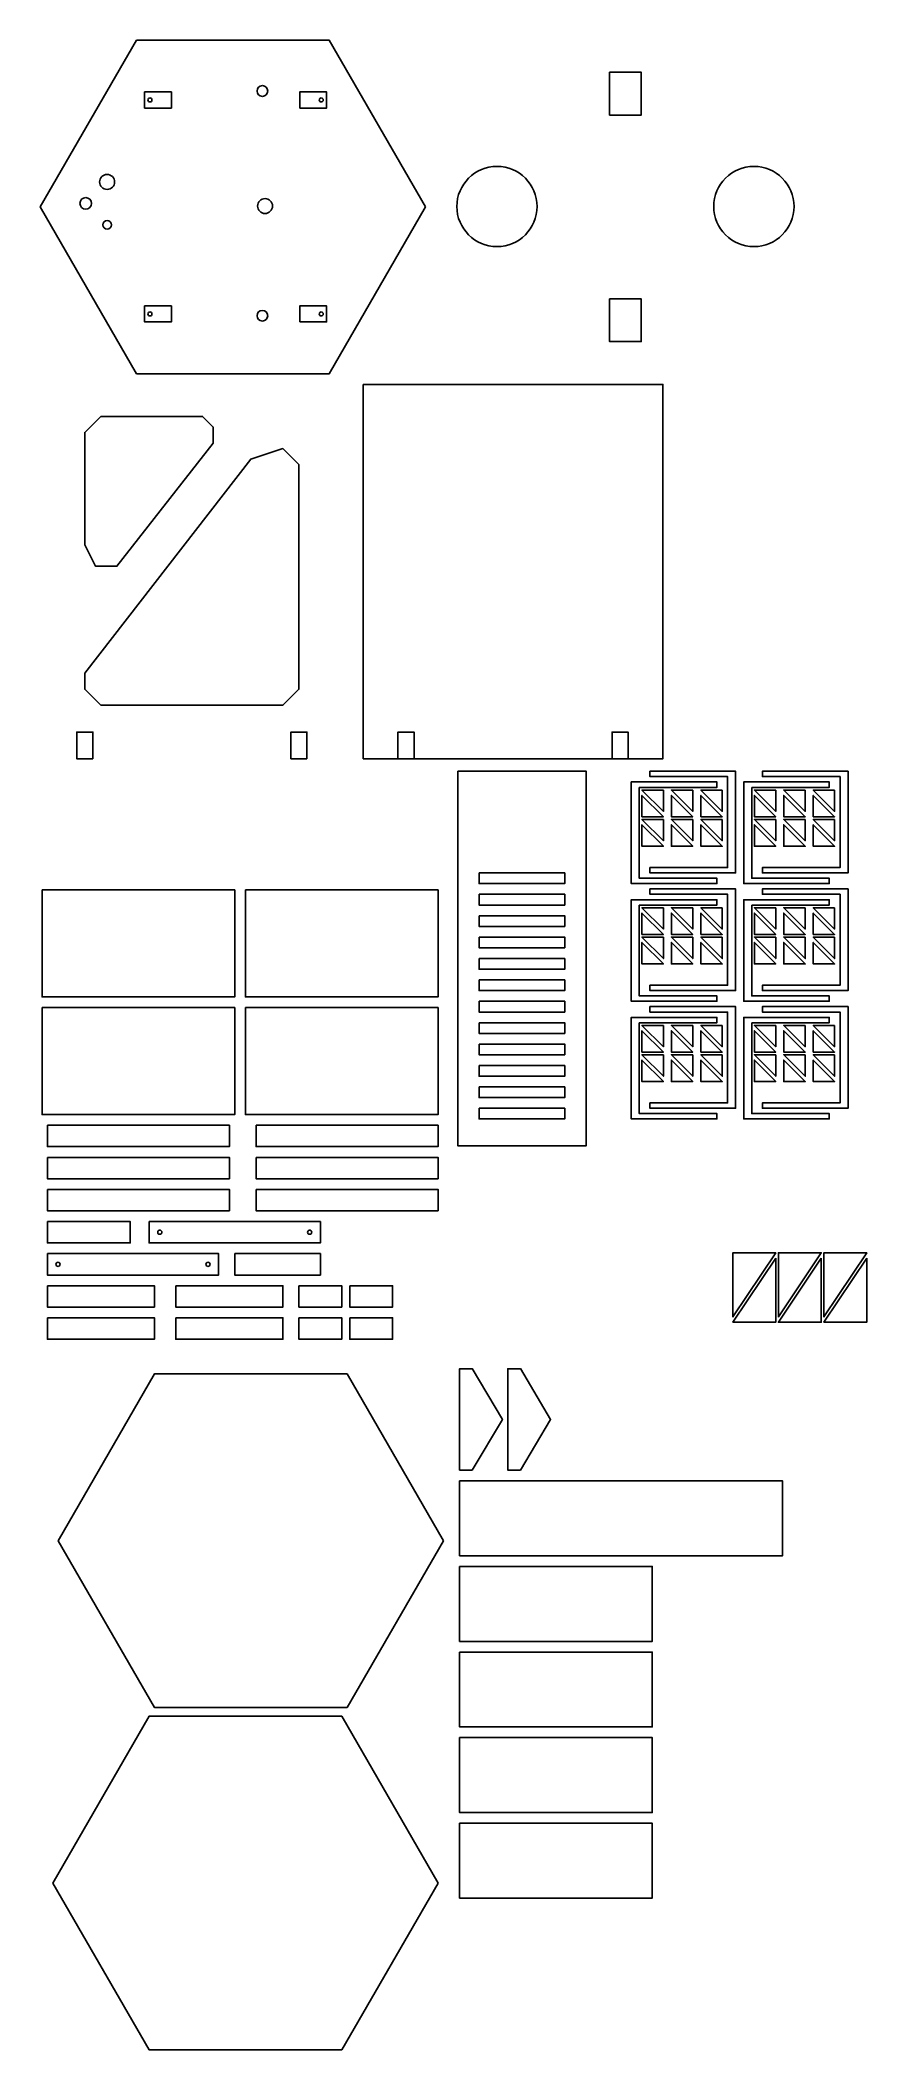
# Model space of a CAD drawing. Extents: x 16 to 757, y -1756 to 47.
import ezdxf

# ---------------------------------------------------------------- set-up
doc = ezdxf.new("R2010")
doc.units = 0
doc.layers.add('Base_horiz', color=7, linetype='CONTINUOUS')

msp = doc.modelspace()

# ---------------------------------------------------------------- linework, layer by layer
at = {"layer": 'Base_horiz', "color": 7}
for points in [[(361.597382, -102.739357), (275.198246, -252.382634), (102.399974, -252.382634), (16.000838, -102.739357), (102.4, 46.903937), (275.198219, 46.903937), (361.597382, -102.739357)], [(210.398894, 1.30443), (210.398894, 1.30443)], [(114.399854, -4.940335), (114.399854, -4.940335)], [(267.998344, -8.540272), (267.998344, -8.540272)], [(69.280305, -80.294754), (69.280305, -80.294754)], [(51.616481, -99.494562), (51.616481, -99.494562)], [(210.878889, -101.894538), (210.878889, -101.894538)], [(389.600624, -102.319105), (389.600624, -102.319105)], [(619.99832, -102.319105), (619.99832, -102.319105)], [(72.160276, -118.69437), (72.160276, -118.69437)], [(114.399854, -196.938335), (114.399854, -196.938335)], [(210.398894, -200.293554), (210.398894, -200.293554)], [(267.998318, -200.538352), (267.998318, -200.538352)], [(305.597408, -261.896256), (574.39472, -261.896256), (574.39472, -597.892896), (305.597408, -597.892896), (305.597408, -261.896256)], [(65.599808, -425.094624), (84.799616, -425.094624), (171.198752, -314.695728), (171.198752, -300.295872), (161.598848, -290.695968), (70.39976, -290.695968), (55.999904, -305.095824), (55.999904, -405.894816), (65.599808, -425.094624), (65.599808, -425.094624)], [(55.999904, -535.49352), (55.999904, -521.093664), (204.798416, -329.095584), (233.598128, -319.49568), (247.997984, -333.895536), (247.997984, -535.49352), (233.598128, -549.893376), (70.39976, -549.893376), (55.999904, -535.49352), (55.999904, -535.49352)], [(390.4, -609.096064), (505.598848, -609.096064), (505.598848, -945.092704), (390.4, -945.092704), (390.4, -609.096064)], [(632.398856, -695.4952), (632.398856, -613.896016), (562.799552, -613.896016), (562.799552, -609.096064), (639.598779, -609.096064), (639.598789, -700.295152), (562.799579, -700.295152), (562.799579, -695.4952), (632.398856, -695.4952), (632.398856, -695.4952)], [(733.197875, -695.4952), (733.197875, -613.896016), (663.598571, -613.896016), (663.598571, -609.096064), (740.397803, -609.096064), (740.397803, -700.295152), (663.598544, -700.295152), (663.598544, -695.4952), (733.197875, -695.4952), (733.197875, -695.4952)], [(553.199648, -623.49592), (553.199648, -705.095104), (622.798952, -705.095104), (622.798952, -709.895056), (545.99972, -709.895056), (545.99972, -618.695968), (622.798952, -618.695968), (622.798952, -623.49592), (553.199648, -623.49592), (553.199648, -623.49592)], [(574.799424, -625.895896), (555.599624, -625.895896), (574.799432, -645.095704), (574.799424, -625.895896), (574.799424, -625.895896)], [(555.599624, -649.895656), (574.799432, -649.895656), (555.599624, -630.695848), (555.599624, -649.895656), (555.599624, -649.895656)], [(601.199168, -625.895896), (581.99936, -625.895896), (601.199168, -645.095704), (601.199168, -625.895896), (601.199168, -625.895896)], [(581.99936, -649.895656), (601.199168, -649.895656), (581.99936, -630.695848), (581.99936, -649.895656), (581.99936, -649.895656)], [(627.598904, -625.895896), (608.399096, -625.895896), (627.598904, -645.095704), (627.598904, -625.895896), (627.598904, -625.895896)], [(608.399096, -649.895656), (627.598904, -649.895656), (608.399096, -630.695848), (608.399096, -649.895656), (608.399096, -649.895656)], [(653.99864, -623.49592), (653.99864, -705.095104), (723.597917, -705.095104), (723.597917, -709.895056), (646.798712, -709.895056), (646.798712, -618.695968), (723.597917, -618.695968), (723.597917, -623.49592), (653.99864, -623.49592), (653.99864, -623.49592)], [(675.598397, -625.895896), (656.398589, -625.895896), (675.598397, -645.095704), (675.598397, -625.895896), (675.598397, -625.895896)], [(656.398589, -649.895656), (675.598397, -649.895656), (656.398589, -630.695848), (656.398589, -649.895656), (656.398589, -649.895656)], [(701.998133, -625.895896), (682.798325, -625.895896), (701.998133, -645.095704), (701.998133, -625.895896), (701.998133, -625.895896)], [(682.798325, -649.895656), (701.998133, -649.895656), (682.798325, -630.695848), (682.798325, -649.895656), (682.798325, -649.895656)], [(728.397869, -625.895896), (709.198061, -625.895896), (728.397869, -645.095704), (728.397869, -625.895896), (728.397869, -625.895896)], [(709.198061, -649.895656), (728.397869, -649.895656), (709.198061, -630.695848), (709.198061, -649.895656), (709.198061, -649.895656)], [(574.799432, -652.295632), (555.599624, -652.295632), (574.799432, -671.49544), (574.799432, -652.295632), (574.799432, -652.295632)], [(555.599624, -676.295392), (574.799432, -676.295392), (555.599624, -657.095584), (555.599624, -676.295392), (555.599624, -676.295392)], [(601.199168, -652.295632), (581.99936, -652.295632), (601.199168, -671.49544), (601.199168, -652.295632), (601.199168, -652.295632)], [(581.99936, -676.295392), (601.199168, -676.295392), (581.99936, -657.095584), (581.99936, -676.295392), (581.99936, -676.295392)], [(627.598904, -652.295632), (608.399096, -652.295632), (627.598904, -671.49544), (627.598904, -652.295632), (627.598904, -652.295632)], [(608.399096, -676.295392), (627.598904, -676.295392), (608.399096, -657.095584), (608.399096, -676.295392), (608.399096, -676.295392)], [(675.598397, -652.295632), (656.398589, -652.295632), (675.598397, -671.49544), (675.598397, -652.295632), (675.598397, -652.295632)], [(656.398589, -676.295392), (675.598397, -676.295392), (656.398589, -657.095584), (656.398589, -676.295392), (656.398589, -676.295392)], [(701.998133, -652.295632), (682.798325, -652.295632), (701.998133, -671.49544), (701.998133, -652.295632), (701.998133, -652.295632)], [(682.798325, -676.295392), (701.998133, -676.295392), (682.798325, -657.095584), (682.798325, -676.295392), (682.798325, -676.295392)], [(728.397869, -652.295632), (709.198061, -652.295632), (728.397869, -671.49544), (728.397869, -652.295632), (728.397869, -652.295632)], [(709.198061, -676.295392), (728.397869, -676.295392), (709.198061, -657.095584), (709.198061, -676.295392), (709.198061, -676.295392)], [(409.599808, -700.295152), (486.39904, -700.295152), (486.39904, -709.895056), (409.599808, -709.895056), (409.599808, -700.295152)], [(17.602688, -715.49508), (190.40096, -715.49508), (190.40096, -811.49412), (17.602688, -811.49412), (17.602688, -715.49508)], [(200.000864, -715.49508), (372.799136, -715.49508), (372.799136, -811.49412), (200.000864, -811.49412), (200.000864, -715.49508)], [(409.599808, -719.49496), (486.39904, -719.49496), (486.39904, -729.094864), (409.599808, -729.094864), (409.599808, -719.49496)], [(632.398856, -801.094144), (632.398856, -719.49496), (562.799552, -719.49496), (562.799552, -714.695008), (639.598779, -714.695008), (639.598789, -805.894096), (562.799579, -805.894096), (562.799579, -801.094144), (632.398856, -801.094144), (632.398856, -801.094144)], [(733.197875, -801.094144), (733.197875, -719.49496), (663.598571, -719.49496), (663.598571, -714.695008), (740.397803, -714.695008), (740.397803, -805.894096), (663.598544, -805.894096), (663.598544, -801.094144), (733.197875, -801.094144), (733.197875, -801.094144)], [(409.599808, -738.694768), (486.39904, -738.694768), (486.39904, -748.294672), (409.599808, -748.294672), (409.599808, -738.694768)], [(553.199648, -729.094864), (553.199648, -810.694048), (622.798952, -810.694048), (622.798952, -815.494), (545.99972, -815.494), (545.99972, -724.294912), (622.798952, -724.294912), (622.798952, -729.094864), (553.199648, -729.094864), (553.199648, -729.094864)], [(574.799432, -731.49484), (555.599624, -731.49484), (574.799432, -750.694648), (574.799432, -731.49484), (574.799432, -731.49484)], [(555.599624, -755.4946), (574.799432, -755.4946), (555.599624, -736.294792), (555.599624, -755.4946), (555.599624, -755.4946)], [(601.199168, -731.49484), (581.99936, -731.49484), (601.199168, -750.694648), (601.199168, -731.49484), (601.199168, -731.49484)], [(581.99936, -755.4946), (601.199168, -755.4946), (581.99936, -736.294792), (581.99936, -755.4946), (581.99936, -755.4946)], [(627.598904, -731.49484), (608.399096, -731.49484), (627.598904, -750.694648), (627.598904, -731.49484), (627.598904, -731.49484)], [(608.399096, -755.4946), (627.598904, -755.4946), (608.399096, -736.294792), (608.399096, -755.4946), (608.399096, -755.4946)], [(653.99864, -729.094864), (653.99864, -810.694048), (723.597917, -810.694048), (723.597917, -815.494), (646.798712, -815.494), (646.798712, -724.294912), (723.597917, -724.294912), (723.597917, -729.094864), (653.99864, -729.094864), (653.99864, -729.094864)], [(675.598397, -731.49484), (656.398589, -731.49484), (675.598397, -750.694648), (675.598397, -731.49484), (675.598397, -731.49484)], [(656.398616, -755.4946), (675.598397, -755.4946), (656.398589, -736.294792), (656.398616, -755.4946), (656.398616, -755.4946)], [(701.998133, -731.49484), (682.798325, -731.49484), (701.998133, -750.694648), (701.998133, -731.49484), (701.998133, -731.49484)], [(682.798325, -755.4946), (701.998133, -755.4946), (682.798325, -736.294792), (682.798325, -755.4946), (682.798325, -755.4946)], [(728.397869, -731.49484), (709.198061, -731.49484), (728.397869, -750.694648), (728.397869, -731.49484), (728.397869, -731.49484)], [(709.198061, -755.4946), (728.397869, -755.4946), (709.198061, -736.294792), (709.198061, -755.4946), (709.198061, -755.4946)], [(409.599808, -757.894576), (486.39904, -757.894576), (486.39904, -767.49448), (409.599808, -767.49448), (409.599808, -757.894576)], [(574.799432, -757.894576), (555.599624, -757.894576), (574.799432, -777.094384), (574.799432, -757.894576), (574.799432, -757.894576)], [(555.599624, -781.894336), (574.799432, -781.894336), (555.599624, -762.694528), (555.599624, -781.894336), (555.599624, -781.894336)], [(601.199168, -757.894576), (581.99936, -757.894576), (601.199168, -777.094384), (601.199168, -757.894576), (601.199168, -757.894576)], [(581.99936, -781.894336), (601.199168, -781.894336), (581.99936, -762.694528), (581.99936, -781.894336), (581.99936, -781.894336)], [(627.598904, -757.894576), (608.399096, -757.894576), (627.598904, -777.094384), (627.598904, -757.894576), (627.598904, -757.894576)], [(608.399096, -781.894336), (627.598904, -781.894336), (608.399096, -762.694528), (608.399096, -781.894336), (608.399096, -781.894336)], [(675.598397, -757.894576), (656.398589, -757.894576), (675.598397, -777.094384), (675.598397, -757.894576), (675.598397, -757.894576)], [(656.398616, -781.894336), (675.598397, -781.894336), (656.398589, -762.694528), (656.398616, -781.894336), (656.398616, -781.894336)], [(701.998133, -757.894576), (682.798325, -757.894576), (701.998133, -777.094384), (701.998133, -757.894576), (701.998133, -757.894576)], [(682.798325, -781.894336), (701.998133, -781.894336), (682.798325, -762.694528), (682.798325, -781.894336), (682.798325, -781.894336)], [(728.397869, -757.894576), (709.198061, -757.894576), (728.397869, -777.094384), (728.397869, -757.894576), (728.397869, -757.894576)], [(709.198061, -781.894336), (728.397869, -781.894336), (709.198061, -762.694528), (709.198061, -781.894336), (709.198061, -781.894336)], [(409.599808, -777.094384), (486.39904, -777.094384), (486.39904, -786.694288), (409.599808, -786.694288), (409.599808, -777.094384)], [(409.599808, -796.294192), (486.39904, -796.294192), (486.39904, -805.894096), (409.599808, -805.894096), (409.599808, -796.294192)], [(17.602688, -821.094024), (190.40096, -821.094024), (190.40096, -917.093064), (17.602688, -917.093064), (17.602688, -821.094024)], [(200.000864, -821.094024), (372.799136, -821.094024), (372.799136, -917.093064), (200.000864, -917.093064), (200.000864, -821.094024)], [(409.599808, -815.494), (486.39904, -815.494), (486.39904, -825.093904), (409.599808, -825.093904), (409.599808, -815.494)], [(632.398856, -906.693088), (632.398856, -825.093904), (562.799552, -825.093904), (562.799552, -820.293952), (639.598779, -820.293952), (639.598789, -911.49304), (562.799579, -911.49304), (562.799579, -906.693088), (632.398856, -906.693088), (632.398856, -906.693088)], [(733.197875, -906.693088), (733.197875, -825.093904), (663.598571, -825.093904), (663.598571, -820.293952), (740.397803, -820.293952), (740.397803, -911.49304), (663.598544, -911.49304), (663.598544, -906.693088), (733.197875, -906.693088), (733.197875, -906.693088)], [(409.599808, -834.693808), (486.39904, -834.693808), (486.39904, -844.293712), (409.599808, -844.293712), (409.599808, -834.693808)], [(553.199648, -834.693808), (553.199648, -916.292992), (622.798952, -916.292992), (622.798952, -921.092944), (545.99972, -921.092944), (545.99972, -829.893856), (622.798952, -829.893856), (622.798952, -834.693808), (553.199648, -834.693808), (553.199648, -834.693808)], [(574.799432, -837.093784), (555.599624, -837.093784), (574.799432, -856.293592), (574.799432, -837.093784), (574.799432, -837.093784)], [(555.599624, -861.093544), (574.799432, -861.093544), (555.599624, -841.893736), (555.599624, -861.093544), (555.599624, -861.093544)], [(601.199168, -837.093784), (581.99936, -837.093784), (601.199168, -856.293592), (601.199168, -837.093784), (601.199168, -837.093784)], [(581.99936, -861.093544), (601.199168, -861.093544), (581.99936, -841.893736), (581.99936, -861.093544), (581.99936, -861.093544)], [(627.598904, -837.093784), (608.399096, -837.093784), (627.598904, -856.293592), (627.598904, -837.093784), (627.598904, -837.093784)], [(608.399096, -861.093544), (627.598904, -861.093544), (608.399096, -841.893736), (608.399096, -861.093544), (608.399096, -861.093544)], [(653.99864, -834.693808), (653.99864, -916.292992), (723.597917, -916.292992), (723.597917, -921.092944), (646.798712, -921.092944), (646.798712, -829.893856), (723.597917, -829.893856), (723.597917, -834.693808), (653.99864, -834.693808), (653.99864, -834.693808)], [(675.598397, -837.093784), (656.398589, -837.093784), (675.598397, -856.293592), (675.598397, -837.093784), (675.598397, -837.093784)], [(656.398589, -861.093544), (675.598397, -861.093544), (656.398589, -841.893736), (656.398589, -861.093544), (656.398589, -861.093544)], [(701.998133, -837.093784), (682.798325, -837.093784), (701.998133, -856.293592), (701.998133, -837.093784), (701.998133, -837.093784)], [(682.798325, -861.093544), (701.998133, -861.093544), (682.798325, -841.893736), (682.798325, -861.093544), (682.798325, -861.093544)], [(728.397869, -837.093784), (709.198061, -837.093784), (728.397869, -856.293592), (728.397869, -837.093784), (728.397869, -837.093784)], [(709.198061, -861.093544), (728.397869, -861.093544), (709.198061, -841.893736), (709.198061, -861.093544), (709.198061, -861.093544)], [(409.599808, -853.893616), (486.39904, -853.893616), (486.39904, -863.49352), (409.599808, -863.49352), (409.599808, -853.893616)], [(574.799432, -863.49352), (555.599624, -863.49352), (574.799432, -882.693328), (574.799432, -863.49352), (574.799432, -863.49352)], [(601.199168, -863.49352), (581.99936, -863.49352), (601.199168, -882.693328), (601.199168, -863.49352), (601.199168, -863.49352)], [(627.598904, -863.49352), (608.399096, -863.49352), (627.598904, -882.693328), (627.598904, -863.49352), (627.598904, -863.49352)], [(675.598397, -863.49352), (656.398589, -863.49352), (675.598397, -882.693328), (675.598397, -863.49352), (675.598397, -863.49352)], [(701.998133, -863.49352), (682.798325, -863.49352), (701.998133, -882.693328), (701.998133, -863.49352), (701.998133, -863.49352)], [(728.397869, -863.49352), (709.198061, -863.49352), (728.397869, -882.693328), (728.397869, -863.49352), (728.397869, -863.49352)], [(409.599808, -873.093424), (486.39904, -873.093424), (486.39904, -882.693328), (409.599808, -882.693328), (409.599808, -873.093424)], [(555.599624, -887.49328), (574.799432, -887.49328), (555.599624, -868.293472), (555.599624, -887.49328), (555.599624, -887.49328)], [(581.99936, -887.49328), (601.199168, -887.49328), (581.99936, -868.293472), (581.99936, -887.49328), (581.99936, -887.49328)], [(608.399096, -887.49328), (627.598904, -887.49328), (608.399096, -868.293472), (608.399096, -887.49328), (608.399096, -887.49328)], [(656.398589, -887.49328), (675.598397, -887.49328), (656.398589, -868.293472), (656.398589, -887.49328), (656.398589, -887.49328)], [(682.798325, -887.49328), (701.998133, -887.49328), (682.798325, -868.293472), (682.798325, -887.49328), (682.798325, -887.49328)], [(709.198061, -887.49328), (728.397869, -887.49328), (709.198061, -868.293472), (709.198061, -887.49328), (709.198061, -887.49328)], [(409.599808, -892.293232), (486.39904, -892.293232), (486.39904, -901.893136), (409.599808, -901.893136), (409.599808, -892.293232)], [(409.599808, -911.49304), (486.39904, -911.49304), (486.39904, -921.092944), (409.599808, -921.092944), (409.599808, -911.49304)], [(22.40264, -926.692968), (185.601008, -926.692968), (185.601008, -945.892776), (22.40264, -945.892776), (22.40264, -926.692968)], [(209.600768, -926.692968), (372.799136, -926.692968), (372.799136, -945.892776), (209.600768, -945.892776), (209.600768, -926.692968)], [(22.40264, -955.49268), (185.601008, -955.49268), (185.601008, -974.692488), (22.40264, -974.692488), (22.40264, -955.49268)], [(209.600768, -955.49268), (372.799136, -955.49268), (372.799136, -974.692488), (209.600768, -974.692488), (209.600768, -955.49268)], [(22.40264, -984.292392), (185.601008, -984.292392), (185.601008, -1003.4922), (22.40264, -1003.4922), (22.40264, -984.292392)], [(209.600768, -984.292392), (372.799136, -984.292392), (372.799136, -1003.4922), (209.600768, -1003.4922), (209.600768, -984.292392)], [(22.40264, -1013.092104), (96.801896, -1013.092104), (96.801896, -1032.291912), (22.40264, -1032.291912), (22.40264, -1013.092104)], [(113.601728, -1013.092104), (267.200192, -1013.092104), (267.200192, -1032.291912), (113.601728, -1032.291912), (113.601728, -1013.092104)], [(121.329651, -1022.692008), (121.329651, -1022.692008)], [(255.728307, -1022.692008), (255.728307, -1022.692008)], [(22.40264, -1041.891816), (176.001104, -1041.891816), (176.001104, -1061.091624), (22.40264, -1061.091624), (22.40264, -1041.891816)], [(190.40096, -1041.891816), (267.200192, -1041.891816), (267.200192, -1061.091624), (190.40096, -1061.091624), (190.40096, -1041.891816)], [(637.198808, -1098.691168), (637.198808, -1041.091744), (675.598424, -1041.091744), (637.198808, -1098.691168), (637.198808, -1098.691168)], [(677.9984, -1098.691168), (677.9984, -1041.091744), (716.398016, -1041.091744), (677.9984, -1098.691168), (677.9984, -1098.691168)], [(718.797992, -1098.691168), (718.797992, -1041.091744), (757.197608, -1041.091744), (718.797992, -1098.691168), (718.797992, -1098.691168)], [(30.130563, -1051.49172), (30.130563, -1051.49172)], [(164.529219, -1051.49172), (164.529219, -1051.49172)], [(675.598424, -1045.891696), (675.598424, -1103.49112), (637.198808, -1103.49112), (675.598424, -1045.891696), (675.598424, -1045.891696)], [(716.398016, -1045.891696), (716.398016, -1103.49112), (677.9984, -1103.49112), (716.398016, -1045.891696), (716.398016, -1045.891696)], [(757.197608, -1045.891696), (757.197608, -1103.49112), (718.797992, -1103.49112), (757.197608, -1045.891696), (757.197608, -1045.891696)], [(22.40264, -1070.691528), (118.40168, -1070.691528), (118.40168, -1089.891336), (22.40264, -1089.891336), (22.40264, -1070.691528)], [(137.601488, -1070.691528), (233.600528, -1070.691528), (233.600528, -1089.891336), (137.601488, -1089.891336), (137.601488, -1070.691528)], [(248.000384, -1070.691528), (286.400029, -1070.691528), (286.400029, -1089.891336), (248.000384, -1089.891336), (248.000384, -1070.691528)], [(293.599928, -1070.691528), (331.999515, -1070.691528), (331.999515, -1089.891336), (293.599928, -1089.891336), (293.599928, -1070.691528)], [(22.40264, -1099.49124), (118.40168, -1099.49124), (118.40168, -1118.691048), (22.40264, -1118.691048), (22.40264, -1099.49124)], [(137.601488, -1099.49124), (233.600528, -1099.49124), (233.600528, -1118.691048), (137.601488, -1118.691048), (137.601488, -1099.49124)], [(248.000384, -1099.49124), (286.4, -1099.49124), (286.4, -1118.691048), (248.000384, -1118.691048), (248.000384, -1099.49124)], [(293.599928, -1099.49124), (331.999544, -1099.49124), (331.999544, -1118.691048), (293.599928, -1118.691048), (293.599928, -1099.49124)], [(377.597408, -1299.452744), (291.198272, -1449.096047), (118.4, -1449.096047), (32.000864, -1299.452744), (118.400027, -1149.809422), (291.198245, -1149.809422), (377.597408, -1299.452744)], [(403.383283, -1236.082817), (391.997264, -1236.082817), (391.997264, -1145.135247), (403.383283, -1145.135247)], [(403.383283, -1236.208576), (430.39688, -1190.609032), (403.383283, -1145.009488)], [(446.582851, -1236.082817), (435.196832, -1236.082817), (435.196832, -1145.135247), (446.582851, -1145.135247)], [(446.582851, -1236.208576), (473.596448, -1190.609032), (446.582851, -1145.009488)], [(391.997264, -1245.80848), (681.683994, -1245.80848), (681.683994, -1313.007808), (391.997264, -1313.007808), (391.997264, -1245.80848)], [(391.997264, -1322.607712), (564.795536, -1322.607712), (564.795536, -1389.80704), (391.997264, -1389.80704), (391.997264, -1322.607712)], [(391.997264, -1399.406944), (564.795536, -1399.406944), (564.795536, -1466.606272), (391.997264, -1466.606272), (391.997264, -1399.406944)], [(372.797456, -1606.649672), (286.39832, -1756.292975), (113.600048, -1756.292975), (27.200912, -1606.649672), (113.600075, -1457.006368), (286.398293, -1457.006368), (372.797456, -1606.649672)], [(391.997264, -1476.206176), (564.795536, -1476.206176), (564.795536, -1543.405504), (391.997264, -1543.405504), (391.997264, -1476.206176)], [(391.997264, -1553.005408), (564.795536, -1553.005408), (564.795536, -1620.204736), (391.997264, -1620.204736), (391.997264, -1553.005408)]]:
    msp.add_lwpolyline(points, dxfattribs=at)
at = {"layer": 'Base_horiz', "color": 3}
for points in [[(526.591246, 18.104224), (555.006962, 18.104224), (555.006962, -20.295392), (526.591246, -20.295392), (526.591246, 18.104224)], [(133.599659, 0.459611), (133.599659, -13.940245), (109.599899, -13.940245), (109.599899, 0.459611), (133.599659, 0.459611)], [(248.79851, -13.940218), (248.79851, 0.459638), (272.79827, 0.459638), (272.79827, -13.940218), (248.79851, -13.940218)], [(133.599654, -191.538471), (133.599654, -205.938218), (109.599912, -205.938218), (109.599912, -191.538471), (133.599654, -191.538471)], [(248.798518, -205.938298), (248.798518, -191.538442), (272.798296, -191.538442), (272.798296, -205.938298), (248.798518, -205.938298)], [(526.591246, -185.192436), (555.006962, -185.192436), (555.006962, -223.592052), (526.591246, -223.592052), (526.591246, -185.192436)], [(63.199861, -597.892923), (48.799933, -597.892923), (48.799933, -573.893163), (63.199861, -573.893163), (63.199861, -597.892923)], [(255.197856, -597.892869), (240.798146, -597.892869), (240.798146, -573.893109), (255.197856, -573.893109), (255.197856, -597.892869)], [(351.196952, -597.892896), (336.797024, -597.892896), (336.797024, -573.893136), (351.196952, -573.893136), (351.196952, -597.892896)], [(543.195032, -597.892896), (528.795322, -597.892896), (528.795322, -573.893136), (543.195032, -573.893136), (543.195032, -597.892896)]]:
    msp.add_lwpolyline(points, dxfattribs=at)
at = {"layer": 'Base_horiz', "color": 7}
for points in [[(210.398894, 1.30443), (210.398894, 3.944403), (212.558872, 6.104382), (215.198846, 6.104382)], [(215.198846, -3.495522), (212.558872, -3.495522), (210.398894, -1.335544), (210.398894, 1.30443)], [(215.198846, 6.104382), (217.838819, 6.104382), (219.998798, 3.944403), (219.998798, 1.30443)], [(219.998798, 1.30443), (219.998798, -1.335544), (217.838819, -3.495522), (215.198846, -3.495522)], [(112.599872, -6.740317), (112.599872, -5.750327), (113.409863, -4.940335), (114.399854, -4.940335)], [(114.399854, -8.540299), (113.409863, -8.540299), (112.599872, -7.730307), (112.599872, -6.740317)], [(114.399854, -4.940335), (115.389844, -4.940335), (116.199836, -5.750327), (116.199836, -6.740317)], [(116.199836, -6.740317), (116.199836, -7.730307), (115.389844, -8.540299), (114.399854, -8.540299)], [(266.198362, -6.74029), (266.198362, -5.7503), (267.008354, -4.940308), (267.998344, -4.940308)], [(267.998344, -8.540272), (267.008354, -8.540272), (266.198362, -7.73028), (266.198362, -6.74029)], [(267.998344, -4.940308), (268.988334, -4.940308), (269.798326, -5.7503), (269.798326, -6.74029)], [(269.798326, -6.74029), (269.798326, -7.73028), (268.988334, -8.540272), (267.998344, -8.540272)], [(389.600624, -102.319105), (389.600624, -82.519303), (405.800462, -66.319465), (425.600264, -66.319465)], [(425.600264, -66.319465), (445.400066, -66.319465), (461.599904, -82.519303), (461.599904, -102.319105)], [(619.99832, -102.319105), (619.99832, -82.519303), (636.198158, -66.319465), (655.99796, -66.319465)], [(655.99796, -66.319465), (675.797762, -66.319465), (691.9976, -82.519303), (691.9976, -102.319105)], [(69.280305, -80.294754), (69.280305, -76.598791), (72.304275, -73.574822), (76.000238, -73.574822)], [(76.000238, -87.014687), (72.304275, -87.014687), (69.280305, -83.990717), (69.280305, -80.294754)], [(76.000238, -73.574822), (79.696201, -73.574822), (82.72017, -76.598791), (82.72017, -80.294754)], [(82.72017, -80.294754), (82.72017, -83.990717), (79.696201, -87.014687), (76.000238, -87.014687)], [(51.616481, -99.494562), (51.616481, -96.643391), (53.949258, -94.310614), (56.80043, -94.310614)], [(56.80043, -104.678537), (53.949258, -104.678537), (51.616481, -102.345734), (51.616481, -99.494562)], [(56.80043, -94.310614), (59.651601, -94.310614), (61.984378, -96.643391), (61.984378, -99.494562)], [(61.984378, -99.494562), (61.984378, -102.345734), (59.651601, -104.678537), (56.80043, -104.678537)], [(210.878889, -101.894538), (210.878889, -98.198575), (213.902859, -95.174606), (217.598822, -95.174606)], [(217.598822, -108.614471), (213.902859, -108.614471), (210.878889, -105.590501), (210.878889, -101.894538)], [(217.598822, -95.174606), (221.294785, -95.174606), (224.318754, -98.198575), (224.318754, -101.894538)], [(224.318754, -101.894538), (224.318754, -105.590501), (221.294785, -108.614471), (217.598822, -108.614471)], [(425.600264, -138.318745), (405.800462, -138.318745), (389.600624, -122.118907), (389.600624, -102.319105)], [(461.599904, -102.319105), (461.599904, -122.118907), (445.400066, -138.318745), (425.600264, -138.318745)], [(655.99796, -138.318745), (636.198158, -138.318745), (619.99832, -122.118907), (619.99832, -102.319105)], [(691.9976, -102.319105), (691.9976, -122.118907), (675.797762, -138.318745), (655.99796, -138.318745)], [(72.160276, -118.69437), (72.160276, -116.582392), (73.888259, -114.854409), (76.000238, -114.854409)], [(76.000238, -122.534332), (73.888259, -122.534332), (72.160276, -120.806349), (72.160276, -118.69437)], [(76.000238, -114.854409), (78.112216, -114.854409), (79.840199, -116.582392), (79.840199, -118.69437)], [(79.840199, -118.69437), (79.840199, -120.806349), (78.112216, -122.534332), (76.000238, -122.534332)], [(112.599872, -198.738317), (112.599872, -197.748327), (113.409863, -196.938335), (114.399854, -196.938335)], [(114.399854, -196.938335), (115.389844, -196.938335), (116.199836, -197.748327), (116.199836, -198.738317)], [(210.398894, -200.293554), (210.398894, -197.653581), (212.558872, -195.493602), (215.198846, -195.493602)], [(215.198846, -195.493602), (217.838819, -195.493602), (219.998798, -197.653581), (219.998798, -200.293554)], [(266.198336, -198.73837), (266.198336, -197.74838), (267.008328, -196.938388), (267.998318, -196.938388)], [(267.998318, -196.938388), (268.988308, -196.938388), (269.7983, -197.74838), (269.7983, -198.73837)], [(114.399854, -200.538299), (113.409863, -200.538299), (112.599872, -199.728307), (112.599872, -198.738317)], [(116.199836, -198.738317), (116.199836, -199.728307), (115.389844, -200.538299), (114.399854, -200.538299)], [(215.198846, -205.093506), (212.558872, -205.093506), (210.398894, -202.933528), (210.398894, -200.293554)], [(219.998798, -200.293554), (219.998798, -202.933528), (217.838819, -205.093506), (215.198846, -205.093506)], [(267.998318, -200.538352), (267.008328, -200.538352), (266.198336, -199.72836), (266.198336, -198.73837)], [(269.7983, -198.73837), (269.7983, -199.72836), (268.988308, -200.538352), (267.998318, -200.538352)], [(121.329651, -1022.692008), (121.329651, -1021.662418), (122.172042, -1020.820027), (123.201632, -1020.820027)], [(123.201632, -1024.563989), (122.172042, -1024.563989), (121.329651, -1023.721598), (121.329651, -1022.692008)], [(123.201632, -1020.820027), (124.231222, -1020.820027), (125.073613, -1021.662418), (125.073613, -1022.692008)], [(125.073613, -1022.692008), (125.073613, -1023.721598), (124.231222, -1024.563989), (123.201632, -1024.563989)], [(255.728307, -1022.692008), (255.728307, -1021.662418), (256.570698, -1020.820027), (257.600288, -1020.820027)], [(257.600288, -1024.563989), (256.570698, -1024.563989), (255.728307, -1023.721598), (255.728307, -1022.692008)], [(257.600288, -1020.820027), (258.629878, -1020.820027), (259.472269, -1021.662418), (259.472269, -1022.692008)], [(259.472269, -1022.692008), (259.472269, -1023.721598), (258.629878, -1024.563989), (257.600288, -1024.563989)], [(30.130563, -1051.49172), (30.130563, -1050.46213), (30.972954, -1049.619739), (32.002544, -1049.619739)], [(32.002544, -1053.363701), (30.972954, -1053.363701), (30.130563, -1052.52131), (30.130563, -1051.49172)], [(32.002544, -1049.619739), (33.032134, -1049.619739), (33.874525, -1050.46213), (33.874525, -1051.49172)], [(33.874525, -1051.49172), (33.874525, -1052.52131), (33.032134, -1053.363701), (32.002544, -1053.363701)], [(164.529219, -1051.49172), (164.529219, -1050.46213), (165.37161, -1049.619739), (166.4012, -1049.619739)], [(166.4012, -1053.363701), (165.37161, -1053.363701), (164.529219, -1052.52131), (164.529219, -1051.49172)], [(166.4012, -1049.619739), (167.43079, -1049.619739), (168.273181, -1050.46213), (168.273181, -1051.49172)], [(168.273181, -1051.49172), (168.273181, -1052.52131), (167.43079, -1053.363701), (166.4012, -1053.363701)]]:
    msp.add_open_spline(points, degree=3, dxfattribs=at)

doc.saveas('drawing.dxf')
